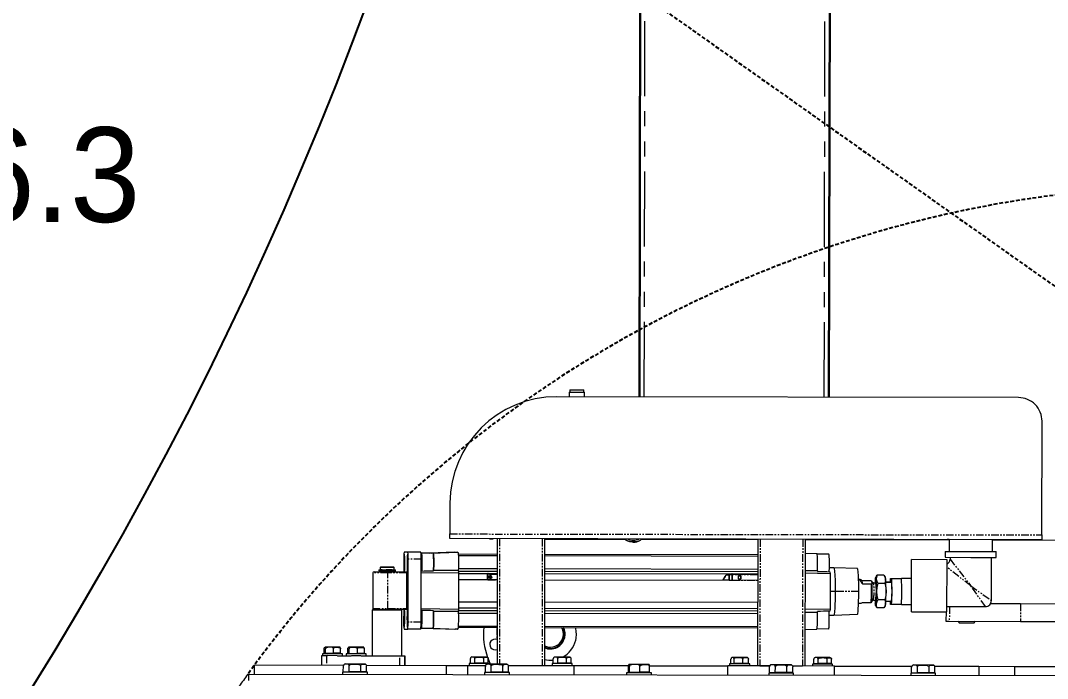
# Model space of a CAD drawing. Header units: millimetres. Extents: x -383313 to -161684, y -117025 to 99224.
# Drawn here: x -326089 to -325222, y 32308 to 32863 of the extents above; entities that cross this region are included whole.
import ezdxf
from ezdxf import colors
from ezdxf.entities.mleader import LeaderData, LeaderLine
from ezdxf.math import Vec2, Vec3

# ---------------------------------------------------------------- set-up
doc = ezdxf.new("R2010")
doc.units = ezdxf.units.MM
doc.header["$MEASUREMENT"] = 0
for name, pattern in [('AM_ISO08W050x2', [9, 6, -0.75, 1.5, -0.75]), ('NASCOSTA2', [4.7625, 3.175, -1.5875]), ('PHANTOM', [12.7, 6.35, -1.27, 1.27, -1.27, 1.27, -1.27])]:
    doc.linetypes.add(name, pattern=pattern)
for name, color, linetype in [('P-0000', 7, 'Continuous'), ('P-4ECA', 7, 'Continuous'), ('Робот', 30, 'Continuous')]:
    doc.layers.add(name, color=color, linetype=linetype)

# ---------------------------------------------------------------- blocks, each defined once
blk = doc.blocks.new('Робот ABB IRB660_3.15 (сверху)')
at = {"layer": 'Робот'}
blk.add_circle((0, 0), 3150, dxfattribs=at)
blk = doc.blocks.new('A$C16512043')
at = {"color": 7, "linetype": 'Continuous', "lineweight": 15}
for p, q in [((-539.5, 824.5), (-539.5, 820.5)), ((-539.5, 824.5), (-529.68, 824.5)), ((-539, 826.5), (-539, 824.5)), ((-539, 826.5), (-529.94, 826.5)), ((-529.94, 826.5), (-527, 826.5)), ((-529.68, 824.5), (-526.5, 824.5)), ((-527, 824.5), (-527, 826.5)), ((-526.5, 820.5), (-526.5, 824.5)), ((-160, 820.5), (-550, 820.5)), ((-140, 704.5), (-140, 800.5)), ((-640, 730.5), (-640, 704.5)), ((-640, 700.5), (-640, 704.5)), ((-140, 704.5), (-140, 700.5)), ((-140, 700.5), (-640, 700.5)), ((-606.5, 700.5), (-606.3, 700.3)), ((-606.3, 700.3), (-603.7, 700.3)), ((-603.7, 700.3), (-603.5, 700.5)), ((-600, 700.5), (-600, 594.5)), ((-560, 700.5), (-560, 593.5)), ((-491.51, 700), (-560, 700)), ((-521.5, 700.5), (-521.3, 700.3)), ((-521.3, 700.3), (-518.7, 700.3)), ((-518.7, 700.3), (-518.5, 700.5)), ((-491.2, 699.6), (-490.93, 699.37)), ((-485.1, 697.96), (-485.1, 699.52)), ((-485.1, 697.8), (-485.1, 697.96)), ((-479.27, 699.37), (-479, 699.6)), ((-380, 700), (-478.73, 700)), ((-380, 700.5), (-380, 593.5)), ((-340, 700.5), (-340, 593.5)), ((-218.25, 700), (-340, 700)), ((-320, 700.5), (-320, 700)), ((-218.25, 700.5), (-220, 700.5)), ((-218.25, 700.5), (-218.25, 690.5)), ((-181.75, 690.5), (-181.75, 700.5)), ((-181.75, 700.5), (-143, 700.5)), ((-103, 700), (-181.75, 700)), ((-140, 700.5), (-143, 700.5)), ((-675.48, 689), (-678.57, 689)), ((-664.5, 689), (-675.48, 689)), ((-664.09, 688.25), (-664.33, 688.25)), ((-664.3, 687.99), (-664.21, 687.99)), ((-664.3, 687.93), (-664.22, 687.93)), ((-654.11, 688.25), (-664.09, 688.25)), ((-656.92, 688.25), (-635.5, 689)), ((-635.96, 689), (-656.82, 688.27)), ((-655.16, 688.25), (-633.7, 689)), ((-633.24, 689), (-654.11, 688.27)), ((-635.5, 689), (-633.7, 689)), ((-633.7, 689), (-633.7, 688.98)), ((-600, 687.3), (-632.93, 687.3)), ((-632.86, 686.3), (-600, 686.3)), ((-380, 687.3), (-560, 687.3)), ((-560, 686.3), (-380, 686.3)), ((-329.86, 688.27), (-340, 688.62)), ((-329.83, 688.25), (-319.88, 688.25)), ((-329.76, 688.25), (-329.83, 688.25)), ((-221.5, 690.5), (-221.5, 685.5)), ((-221.5, 690.5), (-200, 690.5)), ((-221.5, 685.5), (-200, 685.5)), ((-217.5, 685.5), (-217.5, 684)), ((-200, 690.5), (-178.5, 690.5)), ((-200, 685.5), (-178.5, 685.5)), ((-182.5, 649), (-182.5, 685.5)), ((-178.5, 685.5), (-178.5, 690.5)), ((-678.92, 683), (-678.92, 672.5)), ((-675.13, 630), (-675.13, 683)), ((-664.09, 684.37), (-664.15, 683.76)), ((-664.15, 630), (-664.15, 683)), ((-663.86, 682.06), (-664.15, 682.06)), ((-663.86, 677.44), (-664.15, 677.44)), ((-663.86, 682.06), (-664.09, 684.37)), ((-664.09, 675.13), (-663.86, 677.44)), ((-663.86, 677.44), (-663.86, 682.06)), ((-220, 683.5), (-250, 683.5)), ((-250, 639.5), (-250, 683.5)), ((-220, 639.5), (-220, 683.5)), ((-705, 671.5), (-705, 641.5)), ((-704, 672.5), (-692.36, 672.5)), ((-700.1, 674.1), (-700.1, 673.1)), ((-700.1, 674.1), (-698.09, 674.1)), ((-700.1, 673.1), (-698.09, 673.1)), ((-698.4, 676.5), (-698.9, 676)), ((-698.9, 676), (-698.9, 674.1)), ((-687.1, 676), (-698.9, 676)), ((-698.9, 673), (-698.9, 672.5)), ((-687.1, 673), (-698.9, 673)), ((-698.75, 673.1), (-698.75, 673)), ((-698.4, 676.5), (-687.6, 676.5)), ((-697.46, 674.1), (-698.09, 674.1)), ((-697.46, 673.1), (-698.09, 673.1)), ((-697.21, 674.1), (-697.46, 674.1)), ((-697.21, 673.1), (-697.46, 673.1)), ((-697.21, 674.1), (-696.77, 674.1)), ((-697.21, 673.1), (-696.77, 673.1)), ((-696.77, 674.1), (-693.85, 674.1)), ((-696.77, 673.1), (-693.85, 673.1)), ((-692.15, 674.1), (-693.85, 674.1)), ((-693.85, 674.1), (-693.85, 673.1)), ((-693.85, 674.1), (-693.85, 673.1)), ((-692.36, 672.5), (-676.39, 672.5)), ((-692.15, 674.1), (-692.15, 673.1)), ((-689.23, 674.1), (-692.15, 674.1)), ((-689.23, 673.1), (-692.15, 673.1)), ((-688.79, 674.1), (-689.23, 674.1)), ((-688.79, 673.1), (-689.23, 673.1)), ((-688.79, 674.1), (-688.54, 674.1)), ((-688.79, 673.1), (-688.54, 673.1)), ((-688.54, 674.1), (-687.91, 674.1)), ((-688.54, 673.1), (-687.91, 673.1)), ((-687.91, 674.1), (-685.9, 674.1)), ((-687.91, 673.1), (-685.9, 673.1)), ((-687.1, 676), (-687.6, 676.5)), ((-687.25, 673), (-687.25, 673.1)), ((-687.1, 674.1), (-687.1, 676)), ((-687.1, 672.5), (-687.1, 673)), ((-685.9, 673.1), (-685.9, 674.1)), ((-676.33, 641.5), (-676.33, 671.5)), ((-664.15, 675.72), (-664.09, 675.13)), ((-664.15, 671.46), (-632.7, 671.91)), ((-653.74, 673.92), (-653.71, 673.4)), ((-632.82, 673.95), (-632.7, 671.91)), ((-632.77, 675.31), (-600, 675.31)), ((-632.77, 673.1), (-600, 673.1)), ((-632.7, 671.91), (-632.7, 641.09)), ((-632.7, 671.22), (-600, 671.22)), ((-608.11, 665.72), (-608.11, 670.84)), ((-607.93, 670.84), (-607.93, 670.82)), ((-607.92, 670.62), (-607.87, 670.62)), ((-600, 670.62), (-607.87, 670.62)), ((-607.86, 665.82), (-607.86, 670.43)), ((-606.52, 668.5), (-605.87, 668.88)), ((-606.52, 667.75), (-606.52, 668.5)), ((-605.25, 668.5), (-605.89, 668.87)), ((-605.87, 668.88), (-605.23, 668.5)), ((-605.25, 668.5), (-605.23, 668.5)), ((-605.25, 667.75), (-605.25, 668.5)), ((-605.23, 668.5), (-605.23, 667.75)), ((-560, 675.31), (-380, 675.31)), ((-560, 673.1), (-380, 673.1)), ((-560, 671.22), (-380, 671.22)), ((-404.13, 670.07), (-406.85, 670.07)), ((-401.64, 670.28), (-404.13, 670.28)), ((-401.76, 670.28), (-401.76, 670.84)), ((-401.58, 670.84), (-401.58, 670.82)), ((-401.57, 670.62), (-401.52, 670.62)), ((-380, 670.62), (-401.52, 670.62)), ((-401.51, 670.43), (-401.51, 668.12)), ((-401.51, 668.12), (-401.51, 665.82)), ((-396.12, 667.03), (-396.12, 669.22)), ((-395.72, 669.62), (-394.52, 669.62)), ((-394.14, 667.03), (-394.14, 669.22)), ((-394.12, 669.22), (-394.12, 667.03)), ((-318.8, 671.46), (-340, 671.77)), ((-329.5, 673.92), (-329.47, 673.4)), ((-315.64, 676.5), (-319.42, 676.5)), ((-318.9, 673.14), (-318.8, 671.46)), ((-318.8, 671.46), (-318.8, 641.54)), ((-295.68, 675.8), (-315.64, 676.5)), ((-279.6, 669.61), (-280.28, 668.44)), ((-279.56, 669.59), (-279.13, 670.36)), ((-273.29, 670.36), (-279.13, 670.36)), ((-272.15, 668.44), (-272.82, 669.61)), ((-600, 665.72), (-632.7, 665.72)), ((-605.87, 667.37), (-606.52, 667.75)), ((-605.89, 667.38), (-605.25, 667.75)), ((-605.23, 667.75), (-605.87, 667.37)), ((-605.25, 667.75), (-605.23, 667.75)), ((-380, 665.72), (-560, 665.72)), ((-409.1, 666.17), (-404.13, 666.17)), ((-404.13, 665.97), (-401.64, 665.97)), ((-401.76, 665.72), (-401.76, 665.97)), ((-394.52, 666.62), (-395.72, 666.62)), ((-293.37, 666.5), (-294.71, 666.5)), ((-291.91, 665.74), (-284.62, 665.74)), ((-291.23, 662.76), (-291.91, 665.74)), ((-283.94, 662.76), (-291.23, 662.76)), ((-284.62, 665.74), (-283.88, 665.56)), ((-283.28, 662.94), (-283.94, 662.76)), ((-283.88, 665.56), (-283.79, 665.15)), ((-283.79, 665.15), (-283.38, 663.35)), ((-283.38, 663.35), (-283.28, 662.94)), ((-280.2, 663.69), (-282.1, 663.69)), ((-280.02, 663.88), (-280.22, 663.69)), ((-278.43, 663.43), (-272.59, 663.43)), ((-267.23, 664.5), (-271.7, 664.5)), ((-267.68, 667.5), (-266.77, 667.5)), ((-266.77, 667.5), (-258.53, 667.5)), ((-250, 667.41), (-258.52, 667.41)), ((-632.7, 647.28), (-600, 647.28)), ((-560, 647.28), (-380, 647.28)), ((-294.71, 646.5), (-293.37, 646.5)), ((-291.46, 647.26), (-284.17, 647.26)), ((-284.17, 647.26), (-283.52, 647.44)), ((-282.1, 649.31), (-280.2, 649.31)), ((-280.28, 644.56), (-279.6, 643.39)), ((-280.22, 649.31), (-280.02, 649.12)), ((-279.13, 642.64), (-279.56, 643.41)), ((-273.29, 642.64), (-279.13, 642.64)), ((-272.59, 649.57), (-278.43, 649.57)), ((-272.82, 643.39), (-272.15, 644.56)), ((-271.7, 648.5), (-267.23, 648.5)), ((-266.77, 645.5), (-267.68, 645.5)), ((-258.53, 645.5), (-266.77, 645.5)), ((-258.52, 645.59), (-250, 645.59)), ((-220, 644), (-187.5, 644)), ((-183.17, 646.5), (-157.96, 646.5)), ((-157.96, 646.5), (-104.53, 646.5)), ((-705, 640.5), (-705.5, 640)), ((-705.5, 640), (-705.5, 601.5)), ((-680.5, 640), (-705.5, 640)), ((-705, 640.5), (-687.57, 640.5)), ((-676.39, 640.5), (-687.57, 640.5)), ((-680.5, 640), (-681, 640.5)), ((-680.5, 601.5), (-680.5, 640)), ((-678.92, 640.5), (-678.92, 630)), ((-664.15, 641.54), (-632.7, 641.09)), ((-664.09, 637.87), (-664.15, 637.28)), ((-663.86, 635.56), (-664.15, 635.56)), ((-663.86, 635.56), (-664.09, 637.87)), ((-663.86, 630.94), (-663.86, 635.56)), ((-653.74, 639.08), (-653.71, 639.6)), ((-632.7, 641.09), (-632.82, 639.05)), ((-632.77, 639.9), (-600, 639.9)), ((-632.77, 637.69), (-600, 637.69)), ((-600, 641.78), (-632.7, 641.78)), ((-380, 641.78), (-560, 641.78)), ((-560, 639.9), (-380, 639.9)), ((-560, 637.69), (-380, 637.69)), ((-318.8, 641.54), (-340, 641.23)), ((-329.5, 639.08), (-329.47, 639.6)), ((-319.42, 636.5), (-315.64, 636.5)), ((-318.8, 641.54), (-318.9, 639.86)), ((-315.64, 636.5), (-295.68, 637.2)), ((-250, 639.5), (-220, 639.5)), ((-220.84, 639.5), (-220.84, 631.5)), ((-664.33, 624.75), (-664.09, 624.75)), ((-664.3, 625.07), (-664.22, 625.07)), ((-664.3, 625.01), (-664.21, 625.01)), ((-663.86, 630.94), (-664.15, 630.94)), ((-664.15, 629.24), (-664.09, 628.63)), ((-664.09, 628.63), (-663.86, 630.94)), ((-664.09, 624.75), (-654.11, 624.75)), ((-656.92, 624.75), (-635.5, 624)), ((-656.82, 624.73), (-635.96, 624)), ((-655.16, 624.75), (-633.7, 624)), ((-654.11, 624.73), (-633.24, 624)), ((-632.93, 625.7), (-600, 625.7)), ((-632.86, 626.7), (-600, 626.7)), ((-560, 626.7), (-380, 626.7)), ((-560, 625.7), (-380, 625.7)), ((-340, 624.38), (-329.86, 624.73)), ((-319.88, 624.75), (-329.83, 624.75)), ((-329.76, 624.75), (-329.83, 624.75)), ((-220.84, 631.5), (-218.02, 631.5)), ((-218.02, 631.5), (-157.96, 631.5)), ((-210.84, 631.5), (-209.34, 630)), ((-198.49, 630), (-209.34, 630)), ((-197.34, 630), (-198.49, 630)), ((-197.34, 630), (-195.84, 631.5)), ((-157.96, 631.5), (-104.53, 631.5)), ((-678.57, 624), (-675.48, 624)), ((-664.5, 624), (-675.48, 624)), ((-633.7, 624), (-635.5, 624)), ((-633.7, 624.02), (-633.7, 624)), ((-745.91, 603.5), (-745.91, 607.27)), ((-743.93, 608.6), (-745.17, 608.6)), ((-744.99, 603.5), (-744.99, 607.27)), ((-732.83, 608.6), (-743.93, 608.6)), ((-738.08, 603.5), (-738.08, 607.27)), ((-732.09, 603.5), (-732.09, 607.27)), ((-725.96, 603.5), (-725.96, 607.27)), ((-723.87, 608.6), (-725.17, 608.6)), ((-724.92, 603.5), (-724.92, 607.27)), ((-712.83, 608.6), (-723.87, 608.6)), ((-717.96, 603.5), (-717.96, 607.27)), ((-712.04, 603.5), (-712.04, 607.27)), ((-748, 593.5), (-748, 601.5)), ((-748, 601.5), (-744, 601.5)), ((-747.5, 603.1), (-747.5, 601.5)), ((-746.85, 603.1), (-747.5, 603.1)), ((-730.5, 603.1), (-746.85, 603.1)), ((-744.99, 603.5), (-745.91, 603.5)), ((-745.1, 603.5), (-745.1, 603.1)), ((-744.99, 603.5), (-738.08, 603.5)), ((-744, 601.5), (-743.13, 601.5)), ((-735, 601.5), (-743, 601.5)), ((-732.09, 603.5), (-738.08, 603.5)), ((-734.87, 601.5), (-723.13, 601.5)), ((-732.9, 603.1), (-732.9, 603.5)), ((-730.5, 601.5), (-730.5, 603.1)), ((-727.5, 603.1), (-727.5, 601.5)), ((-726.85, 603.1), (-727.5, 603.1)), ((-710.5, 603.1), (-726.85, 603.1)), ((-724.92, 603.5), (-725.96, 603.5)), ((-725.1, 603.5), (-725.1, 603.1)), ((-724.92, 603.5), (-717.96, 603.5)), ((-715, 601.5), (-723, 601.5)), ((-712.04, 603.5), (-717.96, 603.5)), ((-714.87, 601.5), (-682, 601.5)), ((-712.9, 603.1), (-712.9, 603.5)), ((-710.5, 601.5), (-710.5, 603.1)), ((-682, 601.5), (-678, 601.5)), ((-678, 601.5), (-678, 593.5)), ((-678, 593.5), (-678, 601.5)), ((-622.51, 595.5), (-622.51, 599.27)), ((-608.83, 600.6), (-621.17, 600.6)), ((-618.75, 595.5), (-618.75, 599.27)), ((-611.25, 595.5), (-611.25, 599.27)), ((-607.49, 595.5), (-607.49, 599.27)), ((-552.51, 595.5), (-552.51, 599.27)), ((-538.83, 600.6), (-551.17, 600.6)), ((-548.75, 595.5), (-548.75, 599.27)), ((-541.25, 595.5), (-541.25, 599.27)), ((-537.49, 595.5), (-537.49, 599.27)), ((-402.39, 595.5), (-402.39, 599.27)), ((-388.83, 600.6), (-401.17, 600.6)), ((-399.82, 595.5), (-399.82, 599.27)), ((-392.43, 595.5), (-392.43, 599.27)), ((-387.61, 595.5), (-387.61, 599.27)), ((-332.51, 595.5), (-332.51, 599.27)), ((-318.83, 600.6), (-331.17, 600.6)), ((-328.75, 595.5), (-328.75, 599.27)), ((-321.25, 595.5), (-321.25, 599.27)), ((-317.49, 595.5), (-317.49, 599.27)), ((-805, 593.5), (-805, 585.5)), ((-805, 593.5), (-729.68, 593.5)), ((-729.81, 587.9), (-729.81, 592.83)), ((-711.85, 594.5), (-728.15, 594.5)), ((-724.91, 587.9), (-724.91, 592.83)), ((-715.09, 587.9), (-715.09, 592.83)), ((-710.32, 593.5), (-643, 593.5)), ((-710.19, 587.9), (-710.19, 592.83)), ((-643, 593.5), (-643, 585.5)), ((-643, 593.5), (-643, 585.5)), ((-643, 593.5), (-625, 593.5)), ((-625, 593.5), (-625, 585.5)), ((-625, 593.5), (-609.68, 593.5)), ((-623.5, 595.1), (-623.5, 593.5)), ((-606.5, 595.1), (-623.5, 595.1)), ((-622.51, 595.5), (-618.75, 595.5)), ((-621.1, 595.5), (-621.1, 595.1)), ((-611.25, 595.5), (-618.75, 595.5)), ((-607.49, 595.5), (-611.25, 595.5)), ((-609.81, 587.9), (-609.81, 592.83)), ((-608.9, 595.1), (-608.9, 595.5)), ((-591.85, 594.5), (-608.15, 594.5)), ((-606.5, 594.5), (-606.5, 595.1)), ((-604.91, 587.9), (-604.91, 592.83)), ((-595.09, 587.9), (-595.09, 592.83)), ((-590.32, 593.5), (-535, 593.5)), ((-590.32, 593.5), (-562, 593.5)), ((-590.19, 587.9), (-590.19, 592.83)), ((-553.5, 595.1), (-553.5, 593.5)), ((-536.5, 595.1), (-553.5, 595.1)), ((-552.51, 595.5), (-548.75, 595.5)), ((-551.1, 595.5), (-551.1, 595.1)), ((-541.25, 595.5), (-548.75, 595.5)), ((-537.49, 595.5), (-541.25, 595.5)), ((-538.9, 595.1), (-538.9, 595.5)), ((-536.5, 593.5), (-536.5, 595.1)), ((-535, 593.5), (-535, 585.5)), ((-535, 593.5), (-488.83, 593.5)), ((-488.85, 587.9), (-488.85, 592.83)), ((-486.72, 594.5), (-488.15, 594.5)), ((-488.1, 587.9), (-488.1, 592.83)), ((-471.85, 594.5), (-486.72, 594.5)), ((-479.24, 587.9), (-479.24, 592.83)), ((-471.17, 593.5), (-405, 593.5)), ((-471.15, 587.9), (-471.15, 592.83)), ((-369.68, 593.5), (-405, 593.5)), ((-405, 585.5), (-405, 593.5)), ((-403.5, 595.1), (-403.5, 593.5)), ((-386.5, 595.1), (-403.5, 595.1)), ((-402.39, 595.5), (-399.82, 595.5)), ((-401.1, 595.5), (-401.1, 595.1)), ((-392.43, 595.5), (-399.82, 595.5)), ((-387.61, 595.5), (-392.43, 595.5)), ((-388.9, 595.1), (-388.9, 595.5)), ((-386.5, 593.5), (-386.5, 595.1)), ((-378, 593.5), (-369.68, 593.5)), ((-369.81, 587.9), (-369.81, 592.83)), ((-351.85, 594.5), (-368.15, 594.5)), ((-364.91, 587.9), (-364.91, 592.83)), ((-355.09, 587.9), (-355.09, 592.83)), ((-315, 593.5), (-350.32, 593.5)), ((-350.32, 593.5), (-342, 593.5)), ((-350.19, 587.9), (-350.19, 592.83)), ((-333.5, 595.1), (-333.5, 593.5)), ((-316.5, 595.1), (-333.5, 595.1)), ((-332.51, 595.5), (-328.75, 595.5)), ((-331.1, 595.5), (-331.1, 595.1)), ((-321.25, 595.5), (-328.75, 595.5)), ((-317.49, 595.5), (-321.25, 595.5)), ((-318.9, 595.1), (-318.9, 595.5)), ((-316.5, 593.5), (-316.5, 595.1)), ((-315, 585.5), (-315, 593.5)), ((-315, 593.5), (-249.68, 593.5)), ((-249.81, 587.9), (-249.81, 592.83)), ((-231.85, 594.5), (-248.15, 594.5)), ((-244.91, 587.9), (-244.91, 592.83)), ((-235.09, 587.9), (-235.09, 592.83)), ((-230.32, 593.5), (-193, 593.5)), ((-230.19, 587.9), (-230.19, 592.83)), ((-193, 593.5), (-193, 585.5)), ((-193, 593.5), (-163, 593.5)), ((-163, 593.5), (-163, 585.5)), ((-163, 593.5), (-18, 593.5)), ((-810, 585.5), (-810.67, 585.5)), ((-810, 585.5), (-810, 580.5)), ((-119.75, 585.5), (-810, 585.5)), ((-730.5, 587.5), (-730.5, 585.5)), ((-709.5, 587.5), (-730.5, 587.5)), ((-729.81, 587.9), (-724.91, 587.9)), ((-728.1, 587.9), (-728.1, 587.5)), ((-715.09, 587.9), (-724.91, 587.9)), ((-710.19, 587.9), (-715.09, 587.9)), ((-711.9, 587.5), (-711.9, 587.9)), ((-709.5, 585.5), (-709.5, 587.5)), ((-610.5, 587.5), (-610.5, 585.5)), ((-589.5, 587.5), (-610.5, 587.5)), ((-609.81, 587.9), (-604.91, 587.9)), ((-608.1, 587.9), (-608.1, 587.5)), ((-595.09, 587.9), (-604.91, 587.9)), ((-590.19, 587.9), (-595.09, 587.9)), ((-591.9, 587.5), (-591.9, 587.9)), ((-589.5, 585.5), (-589.5, 587.5)), ((-490.5, 587.5), (-490.5, 585.5)), ((-469.5, 587.5), (-490.5, 587.5)), ((-488.1, 587.9), (-488.85, 587.9)), ((-488.1, 587.9), (-488.1, 587.5)), ((-488.1, 587.9), (-479.24, 587.9)), ((-471.15, 587.9), (-479.24, 587.9)), ((-471.9, 587.5), (-471.9, 587.9)), ((-469.5, 585.5), (-469.5, 587.5)), ((-370.5, 587.5), (-370.5, 585.5)), ((-349.5, 587.5), (-370.5, 587.5)), ((-369.81, 587.9), (-364.91, 587.9)), ((-368.1, 587.9), (-368.1, 587.5)), ((-355.09, 587.9), (-364.91, 587.9)), ((-350.19, 587.9), (-355.09, 587.9)), ((-351.9, 587.5), (-351.9, 587.9)), ((-349.5, 585.5), (-349.5, 587.5)), ((-250.5, 587.5), (-250.5, 585.5)), ((-229.5, 587.5), (-250.5, 587.5)), ((-249.81, 587.9), (-244.91, 587.9)), ((-248.1, 587.9), (-248.1, 587.5)), ((-235.09, 587.9), (-244.91, 587.9)), ((-230.19, 587.9), (-235.09, 587.9)), ((-231.9, 587.5), (-231.9, 587.9)), ((-229.5, 585.5), (-229.5, 587.5))]:
    blk.add_line(p, q, dxfattribs=at)
at = {"color": 7, "linetype": 'PHANTOM', "lineweight": 0}
for p, q in [((-640, 704.5), (-140, 704.5)), ((-598, 700.5), (-598, 594.5)), ((-562, 700.5), (-562, 593.5)), ((-476, 700), (-476, 700.5)), ((-378, 700.5), (-378, 593.5)), ((-342, 700.5), (-342, 593.5)), ((-324, 700), (-324, 700.5)), ((-664.15, 683), (-675.13, 683)), ((-200, 661.5), (-220, 677.06)), ((-217.5, 684), (-200, 661.5)), ((-692.3, 671.5), (-705, 671.5)), ((-698.09, 674.1), (-698.09, 673.1)), ((-697.46, 674.1), (-697.46, 673.1)), ((-697.21, 674.1), (-697.21, 673.1)), ((-696.77, 674.1), (-696.77, 673.1)), ((-692.3, 641.5), (-692.3, 671.5)), ((-676.33, 671.5), (-692.3, 671.5)), ((-689.23, 674.1), (-689.23, 673.1)), ((-688.79, 674.1), (-688.79, 673.1)), ((-688.54, 674.1), (-688.54, 673.1)), ((-687.91, 674.1), (-687.91, 673.1)), ((-607.93, 670.84), (-608.11, 670.84)), ((-607.93, 670.82), (-600, 670.82)), ((-607.91, 670.97), (-600, 670.97)), ((-600, 670.43), (-607.86, 670.43)), ((-401.76, 670.84), (-401.58, 670.84)), ((-401.58, 670.82), (-380, 670.82)), ((-401.56, 670.97), (-380, 670.97)), ((-380, 670.43), (-401.51, 670.43)), ((-394.14, 669.22), (-394.12, 669.22)), ((-607.86, 665.82), (-600, 665.82)), ((-401.51, 665.82), (-380, 665.82)), ((-394.14, 667.03), (-394.12, 667.03)), ((-293.54, 666.19), (-294.7, 666.19)), ((-280.1, 663.46), (-282, 663.46)), ((-280.15, 664.45), (-280.2, 664.5)), ((-279.99, 663.57), (-280.1, 663.46)), ((-267.11, 664.25), (-271.68, 664.25)), ((-187.5, 644), (-200, 661.5)), ((-200, 661.5), (-182.5, 649)), ((-314.48, 656.5), (-318.8, 656.5)), ((-294.55, 656.5), (-314.48, 656.5)), ((-280.2, 648.5), (-280.15, 648.55)), ((-218.02, 644), (-218.02, 631.5)), ((-157.96, 646.5), (-157.96, 631.5)), ((-705, 641.5), (-692.3, 641.5)), ((-692.3, 641.5), (-676.33, 641.5)), ((-664.15, 630), (-675.13, 630)), ((-744, 601.5), (-744, 593.5)), ((-682, 593.5), (-682, 601.5))]:
    blk.add_line(p, q, dxfattribs=at)
at = {"color": 7, "linetype": 'Continuous', "lineweight": 15, "flags": 128}
for points in [[(-485.1, 697.96), (-486.17, 697.99), (-488.14, 698.27), (-489.8, 698.79), (-491.14, 699.54), (-491.91, 700.5)], [(-485.1, 697.8), (-486.17, 697.84), (-488.03, 698.11), (-489.61, 698.6), (-490.88, 699.33), (-490.91, 699.37)], [(-478.28, 700.5), (-479.3, 699.37), (-481.22, 698.49), (-483.5, 698.04), (-485.1, 697.96)], [(-677.95, 679.75), (-677.96, 681.36), (-677.99, 682.9), (-678.04, 684.29), (-678.1, 685.47), (-678.18, 686.38), (-678.27, 686.98), (-678.36, 687.24), (-678.46, 687.15), (-678.55, 686.72), (-678.63, 685.96), (-678.7, 684.91), (-678.76, 683.62), (-678.8, 682.14), (-678.82, 680.56), (-678.82, 678.94), (-678.8, 677.36), (-678.76, 675.88), (-678.7, 674.59), (-678.63, 673.54), (-678.55, 672.78), (-678.5, 672.5)], [(-675.23, 679.75), (-675.24, 681.36), (-675.27, 682.9), (-675.32, 684.29), (-675.39, 685.47), (-675.47, 686.38), (-675.55, 686.98), (-675.65, 687.24), (-675.74, 687.15), (-675.83, 686.72), (-675.92, 685.96), (-675.99, 684.91), (-676.05, 683.62), (-676.09, 682.14), (-676.11, 680.56), (-676.11, 678.94), (-676.09, 677.36), (-676.05, 675.88), (-675.99, 674.59), (-675.92, 673.54), (-675.83, 672.78), (-675.74, 672.35), (-675.65, 672.26), (-675.55, 672.52), (-675.47, 673.12), (-675.39, 674.03), (-675.32, 675.21), (-675.27, 676.6), (-675.24, 678.14), (-675.23, 679.75)], [(-664.28, 687.63), (-664.19, 688.06), (-664.09, 688.25)], [(-664.09, 688.25), (-663.99, 688.06), (-663.89, 687.52), (-663.8, 686.63), (-663.72, 685.44), (-663.66, 684), (-663.62, 682.38), (-663.6, 680.64), (-663.6, 678.86), (-663.62, 677.12), (-663.66, 675.5), (-663.72, 674.06), (-663.78, 673.15)], [(-656.86, 688.25), (-656.85, 688.25), (-656.79, 688.25)], [(-654.14, 688.25), (-654.07, 688.25), (-653.97, 687.96), (-653.88, 687.32), (-653.79, 686.36), (-653.72, 685.13), (-653.67, 683.67), (-653.63, 682.04), (-653.61, 680.32), (-653.61, 678.58), (-653.64, 676.88), (-653.68, 675.31), (-653.74, 673.92)], [(-653.78, 673.4), (-653.74, 674.06), (-653.68, 675.5), (-653.64, 677.12), (-653.61, 678.86), (-653.61, 680.64), (-653.64, 682.38), (-653.68, 684), (-653.74, 685.44), (-653.82, 686.63), (-653.91, 687.52), (-654, 688.06), (-654.11, 688.25)], [(-633.24, 689), (-633.19, 688.95), (-633.08, 688.59), (-632.99, 687.9), (-632.9, 686.9), (-632.83, 685.62), (-632.77, 684.13), (-632.73, 682.47), (-632.71, 680.7), (-632.71, 678.9), (-632.72, 677.13), (-632.76, 675.46), (-632.82, 673.95)], [(-329.5, 673.92), (-329.44, 675.31), (-329.39, 676.88), (-329.37, 678.58), (-329.36, 680.32), (-329.38, 682.04), (-329.42, 683.67), (-329.47, 685.13), (-329.55, 686.36), (-329.63, 687.32), (-329.73, 687.96), (-329.83, 688.25), (-329.86, 688.27)], [(-319.56, 673.16), (-319.51, 674.06), (-319.45, 675.5), (-319.41, 677.12), (-319.38, 678.86), (-319.38, 680.64), (-319.41, 682.38), (-319.45, 684), (-319.51, 685.44), (-319.59, 686.63), (-319.68, 687.52), (-319.77, 688.06), (-319.88, 688.25)], [(-653.74, 673.92), (-637.28, 673.94), (-632.82, 673.95)], [(-404.19, 670.07), (-404.18, 670.11), (-404.13, 670.28), (-404.08, 670.11), (-404.04, 669.65), (-404.02, 668.95), (-404.01, 668.12), (-404.02, 667.3), (-404.04, 666.6), (-404.08, 666.14), (-404.13, 665.97), (-404.13, 665.97)], [(-315.64, 676.5), (-315.56, 676.45), (-315.41, 676.08), (-315.25, 675.35), (-315.11, 674.26), (-314.97, 672.84), (-314.85, 671.12), (-314.74, 669.12), (-314.65, 666.89), (-314.57, 664.47), (-314.52, 661.9), (-314.49, 659.22), (-314.48, 656.5)], [(-294.55, 656.5), (-294.56, 659.13), (-294.59, 661.71), (-294.65, 664.19), (-294.72, 666.53), (-294.8, 668.68), (-294.91, 670.61), (-295.03, 672.27), (-295.16, 673.64), (-295.3, 674.69), (-295.45, 675.4), (-295.6, 675.76), (-295.68, 675.8)], [(-280.56, 666.89), (-280.47, 667.59), (-280.39, 668.09), (-280.3, 668.4), (-280.2, 668.5), (-280.11, 668.4), (-280.02, 668.09), (-279.94, 667.59), (-279.85, 666.89)], [(-279.13, 670.36), (-279.74, 668.66), (-279.85, 666.89)], [(-273.29, 670.36), (-272.34, 668.66), (-271.87, 666.89)], [(-404.13, 665.97), (-404.18, 666.14), (-404.19, 666.19)], [(-282.09, 663.71), (-282.52, 663.74), (-283.07, 664.02), (-283.33, 664.29), (-283.47, 664.5), (-283.53, 664.65), (-283.53, 664.65)], [(-280.2, 664.5), (-280.1, 664.3), (-280, 663.71), (-279.91, 662.75), (-279.84, 661.49), (-279.78, 659.97), (-279.75, 658.28), (-279.74, 656.5), (-279.75, 654.72), (-279.78, 653.03), (-279.84, 651.51), (-279.91, 650.25), (-280, 649.29), (-280.1, 648.7), (-280.2, 648.5)], [(-280.1, 663.46), (-280.19, 663.69), (-280.2, 663.69)], [(-279.85, 666.89), (-279.4, 665.16), (-278.43, 663.43)], [(-278.43, 663.43), (-279.21, 660.03), (-279.5, 656.5)], [(-271.87, 666.89), (-271.98, 665.16), (-272.59, 663.43)], [(-272.59, 663.43), (-271.81, 660.03), (-271.52, 656.5)], [(-267.86, 664.5), (-267.79, 665.99), (-267.68, 667.5)], [(-267.23, 664.5), (-267.15, 664.39), (-267.05, 663.93), (-266.97, 663.12), (-266.89, 662), (-266.83, 660.62), (-266.78, 659.05), (-266.76, 657.36), (-266.76, 655.64), (-266.78, 653.95), (-266.83, 652.38), (-266.89, 651), (-266.97, 649.88), (-267.05, 649.07), (-267.15, 648.61), (-267.23, 648.5)], [(-314.48, 656.5), (-314.49, 653.78), (-314.52, 651.1), (-314.57, 648.53), (-314.65, 646.11), (-314.74, 643.88), (-314.85, 641.88), (-314.97, 640.16), (-315.11, 638.74), (-315.25, 637.65), (-315.41, 636.92), (-315.56, 636.55), (-315.64, 636.5)], [(-295.68, 637.2), (-295.6, 637.24), (-295.45, 637.6), (-295.3, 638.31), (-295.16, 639.36), (-295.03, 640.73), (-294.91, 642.39), (-294.8, 644.32), (-294.72, 646.47), (-294.65, 648.81), (-294.59, 651.29), (-294.56, 653.87), (-294.55, 656.5)], [(-279.5, 656.5), (-279.22, 653.04), (-278.43, 649.57)], [(-271.52, 656.5), (-271.8, 653.04), (-272.59, 649.57)], [(-279.85, 646.11), (-279.94, 645.41), (-280.02, 644.91), (-280.11, 644.6), (-280.2, 644.5), (-280.3, 644.6), (-280.39, 644.91), (-280.47, 645.41), (-280.56, 646.11)], [(-278.43, 649.57), (-279.38, 647.87), (-279.85, 646.11)], [(-279.85, 646.11), (-279.75, 644.38), (-279.13, 642.64)], [(-271.87, 646.11), (-272.33, 644.38), (-273.29, 642.64)], [(-272.59, 649.57), (-271.98, 647.87), (-271.87, 646.11)], [(-267.68, 645.5), (-267.79, 647.01), (-267.86, 648.5)], [(-678.5, 640.5), (-678.55, 640.22), (-678.63, 639.46), (-678.7, 638.41), (-678.76, 637.12), (-678.8, 635.64), (-678.82, 634.06), (-678.82, 632.44), (-678.8, 630.86), (-678.76, 629.38), (-678.7, 628.09), (-678.63, 627.04), (-678.55, 626.28), (-678.46, 625.85), (-678.36, 625.76), (-678.27, 626.02), (-678.18, 626.62), (-678.1, 627.53), (-678.04, 628.71), (-677.99, 630.1), (-677.96, 631.64), (-677.95, 633.25), (-677.95, 633.25)], [(-675.23, 633.25), (-675.24, 634.86), (-675.27, 636.4), (-675.32, 637.79), (-675.39, 638.97), (-675.47, 639.88), (-675.55, 640.48), (-675.65, 640.74), (-675.74, 640.65), (-675.83, 640.22), (-675.92, 639.46), (-675.99, 638.41), (-676.05, 637.12), (-676.09, 635.64), (-676.11, 634.06), (-676.11, 632.44), (-676.09, 630.86), (-676.05, 629.38), (-675.99, 628.09), (-675.92, 627.04), (-675.83, 626.28), (-675.74, 625.85), (-675.65, 625.76), (-675.55, 626.02), (-675.47, 626.62), (-675.39, 627.53), (-675.32, 628.71), (-675.27, 630.1), (-675.24, 631.64), (-675.23, 633.25)], [(-663.78, 639.85), (-663.72, 638.94), (-663.66, 637.5), (-663.62, 635.88), (-663.6, 634.14), (-663.6, 632.36), (-663.62, 630.62), (-663.66, 629), (-663.72, 627.56), (-663.8, 626.37), (-663.89, 625.48), (-663.99, 624.94), (-664.09, 624.75)], [(-653.74, 639.08), (-653.68, 637.69), (-653.64, 636.12), (-653.61, 634.42), (-653.61, 632.68), (-653.63, 630.96), (-653.67, 629.33), (-653.72, 627.87), (-653.79, 626.64), (-653.88, 625.68), (-653.97, 625.04), (-654.07, 624.75), (-654.14, 624.75)], [(-654.11, 624.75), (-654, 624.94), (-653.91, 625.48), (-653.82, 626.37), (-653.74, 627.56), (-653.68, 629), (-653.64, 630.62), (-653.61, 632.36), (-653.61, 634.14), (-653.64, 635.88), (-653.68, 637.5), (-653.74, 638.94), (-653.78, 639.6)], [(-632.82, 639.05), (-650.7, 639.08), (-653.74, 639.08)], [(-632.82, 639.05), (-632.76, 637.54), (-632.72, 635.87), (-632.71, 634.1), (-632.71, 632.3), (-632.73, 630.53), (-632.77, 628.87), (-632.83, 627.38), (-632.9, 626.1), (-632.99, 625.1), (-633.08, 624.41), (-633.19, 624.05), (-633.24, 624)], [(-329.86, 624.73), (-329.83, 624.75), (-329.73, 625.04), (-329.63, 625.68), (-329.55, 626.64), (-329.47, 627.87), (-329.42, 629.33), (-329.38, 630.96), (-329.36, 632.68), (-329.37, 634.42), (-329.39, 636.12), (-329.44, 637.69), (-329.5, 639.08)], [(-319.88, 624.75), (-319.77, 624.94), (-319.68, 625.48), (-319.59, 626.37), (-319.51, 627.56), (-319.45, 629), (-319.41, 630.62), (-319.38, 632.36), (-319.38, 634.14), (-319.41, 635.88), (-319.45, 637.5), (-319.51, 638.94), (-319.56, 639.84)], [(-664.09, 624.75), (-664.19, 624.94), (-664.28, 625.37)], [(-656.79, 624.75), (-656.85, 624.75), (-656.86, 624.75)], [(-745.91, 607.27), (-745.91, 607.5), (-745.89, 607.71), (-745.86, 607.97), (-745.79, 608.27), (-745.56, 608.54), (-745.37, 608.55), (-745.25, 608.49), (-745.11, 608.24), (-745.06, 608.06), (-745.02, 607.78), (-745, 607.55), (-744.99, 607.32), (-744.99, 607.27)], [(-738.08, 607.27), (-738.12, 607.5), (-738.22, 607.71), (-738.47, 607.97), (-739.01, 608.27), (-740.73, 608.54), (-742.12, 608.55), (-743.08, 608.49), (-744.12, 608.24), (-744.48, 608.06), (-744.8, 607.78), (-744.93, 607.55), (-744.99, 607.32), (-744.99, 607.27)], [(-738.08, 607.27), (-738.05, 607.5), (-737.96, 607.7), (-737.75, 607.97), (-737.29, 608.26), (-735.84, 608.54), (-735.09, 608.56), (-734.02, 608.52), (-732.96, 608.29), (-732.61, 608.11), (-732.3, 607.84), (-732.16, 607.61), (-732.09, 607.33), (-732.09, 607.27)], [(-725.96, 607.27), (-725.95, 607.5), (-725.94, 607.71), (-725.9, 607.97), (-725.82, 608.27), (-725.56, 608.54), (-725.35, 608.55), (-725.21, 608.49), (-725.05, 608.24), (-724.99, 608.06), (-724.95, 607.78), (-724.93, 607.55), (-724.92, 607.32), (-724.92, 607.27)], [(-717.96, 607.27), (-718, 607.5), (-718.1, 607.71), (-718.36, 607.97), (-718.9, 608.27), (-720.62, 608.54), (-722.03, 608.55), (-723, 608.49), (-724.04, 608.24), (-724.41, 608.06), (-724.72, 607.78), (-724.86, 607.55), (-724.92, 607.32), (-724.92, 607.27)], [(-717.96, 607.27), (-717.93, 607.5), (-717.85, 607.7), (-717.63, 607.97), (-717.18, 608.26), (-715.75, 608.54), (-715, 608.56), (-713.95, 608.52), (-712.9, 608.29), (-712.55, 608.11), (-712.25, 607.84), (-712.11, 607.61), (-712.05, 607.33), (-712.04, 607.27)], [(-712.04, 607.27), (-712.05, 607.5), (-712.06, 607.71), (-712.1, 607.97), (-712.18, 608.27), (-712.44, 608.54)], [(-618.75, 599.27), (-618.77, 599.5), (-618.83, 599.71), (-618.97, 599.97), (-619.26, 600.27), (-620.19, 600.54), (-620.95, 600.55), (-621.47, 600.49), (-622.03, 600.24), (-622.23, 600.06), (-622.4, 599.78), (-622.47, 599.55), (-622.5, 599.32), (-622.51, 599.27)], [(-618.75, 599.27), (-618.71, 599.5), (-618.6, 599.7), (-618.34, 599.97), (-617.76, 600.26), (-615.95, 600.54), (-615, 600.56), (-613.67, 600.52), (-612.33, 600.29), (-611.9, 600.11), (-611.51, 599.84), (-611.34, 599.61), (-611.25, 599.33), (-611.25, 599.27)], [(-611.25, 599.27), (-611.23, 599.5), (-611.17, 599.71), (-611.03, 599.97), (-610.74, 600.27), (-609.81, 600.54), (-609.05, 600.55), (-608.53, 600.49), (-607.97, 600.24), (-607.77, 600.06), (-607.6, 599.78), (-607.53, 599.55), (-607.5, 599.32), (-607.49, 599.27)], [(-548.75, 599.27), (-548.77, 599.5), (-548.83, 599.71), (-548.97, 599.97), (-549.26, 600.27), (-550.19, 600.54), (-550.95, 600.55), (-551.47, 600.49), (-552.03, 600.24), (-552.23, 600.06), (-552.4, 599.78), (-552.47, 599.55), (-552.5, 599.32), (-552.51, 599.27)], [(-548.75, 599.27), (-548.71, 599.5), (-548.6, 599.7), (-548.34, 599.97), (-547.76, 600.26), (-545.95, 600.54), (-545, 600.56), (-543.67, 600.52), (-542.33, 600.29), (-541.9, 600.11), (-541.51, 599.84), (-541.34, 599.61), (-541.25, 599.33), (-541.25, 599.27)], [(-541.25, 599.27), (-541.23, 599.5), (-541.17, 599.71), (-541.03, 599.97), (-540.74, 600.27), (-539.81, 600.54), (-539.05, 600.55), (-538.53, 600.49), (-537.97, 600.24), (-537.77, 600.06), (-537.6, 599.78), (-537.53, 599.55), (-537.5, 599.32), (-537.49, 599.27)], [(-399.82, 599.27), (-399.84, 599.5), (-399.87, 599.71), (-399.97, 599.97), (-400.17, 600.27), (-400.81, 600.54), (-401.33, 600.55), (-401.68, 600.49), (-402.07, 600.24), (-402.2, 600.06), (-402.32, 599.78), (-402.37, 599.55), (-402.39, 599.32), (-402.39, 599.27)], [(-399.82, 599.27), (-399.78, 599.5), (-399.68, 599.7), (-399.41, 599.97), (-398.84, 600.26), (-397.06, 600.54), (-396.13, 600.56), (-394.81, 600.52), (-393.5, 600.29), (-393.07, 600.11), (-392.69, 599.84), (-392.52, 599.61), (-392.43, 599.33), (-392.43, 599.27)], [(-392.43, 599.27), (-392.4, 599.5), (-392.33, 599.71), (-392.16, 599.97), (-391.78, 600.27), (-390.58, 600.54), (-389.61, 600.55), (-388.94, 600.49), (-388.21, 600.24), (-387.96, 600.06), (-387.74, 599.78), (-387.65, 599.55), (-387.61, 599.32), (-387.61, 599.27)], [(-328.75, 599.27), (-328.77, 599.5), (-328.83, 599.71), (-328.97, 599.97), (-329.26, 600.27), (-330.19, 600.54), (-330.95, 600.55), (-331.47, 600.49), (-332.03, 600.24), (-332.23, 600.06), (-332.4, 599.78), (-332.47, 599.55), (-332.5, 599.32), (-332.51, 599.27)], [(-328.75, 599.27), (-328.71, 599.5), (-328.6, 599.7), (-328.34, 599.97), (-327.76, 600.26), (-325.95, 600.54), (-325, 600.56), (-323.67, 600.52), (-322.33, 600.29), (-321.9, 600.11), (-321.51, 599.84), (-321.34, 599.61), (-321.25, 599.33), (-321.25, 599.27)], [(-321.25, 599.27), (-321.23, 599.5), (-321.17, 599.71), (-321.03, 599.97), (-320.74, 600.27), (-319.81, 600.54), (-319.05, 600.55), (-318.53, 600.49), (-317.97, 600.24), (-317.77, 600.06), (-317.6, 599.78), (-317.53, 599.55), (-317.5, 599.32), (-317.49, 599.27)], [(-724.91, 592.83), (-724.93, 593.12), (-725, 593.38), (-725.17, 593.72), (-725.54, 594.09), (-726.72, 594.44), (-728.43, 594.38), (-728.91, 594.24), (-729.44, 593.86), (-729.62, 593.6), (-729.76, 593.26), (-729.81, 592.97), (-729.81, 592.83)], [(-724.91, 592.83), (-724.87, 593.09), (-724.74, 593.35), (-724.43, 593.68), (-723.75, 594.05), (-721.72, 594.42), (-720, 594.46), (-718.33, 594.42), (-716.67, 594.18), (-715.97, 593.93), (-715.36, 593.48), (-715.18, 593.2), (-715.09, 592.87), (-715.09, 592.83)], [(-715.09, 592.83), (-715.07, 593.12), (-715, 593.38), (-714.83, 593.72), (-714.46, 594.09), (-713.28, 594.44), (-711.57, 594.38), (-711.09, 594.24), (-710.56, 593.86), (-710.38, 593.6), (-710.24, 593.26), (-710.19, 592.97), (-710.19, 592.83)], [(-604.91, 592.83), (-604.93, 593.12), (-605, 593.38), (-605.17, 593.72), (-605.54, 594.09), (-606.72, 594.44), (-608.43, 594.38), (-608.91, 594.24), (-609.44, 593.86), (-609.62, 593.6), (-609.76, 593.26), (-609.81, 592.97), (-609.81, 592.83)], [(-604.91, 592.83), (-604.87, 593.09), (-604.74, 593.35), (-604.43, 593.68), (-603.75, 594.05), (-601.72, 594.42), (-600, 594.46), (-598.33, 594.42), (-596.67, 594.18), (-595.97, 593.93), (-595.36, 593.48), (-595.18, 593.2), (-595.09, 592.87), (-595.09, 592.83)], [(-595.09, 592.83), (-595.07, 593.12), (-595, 593.38), (-594.83, 593.72), (-594.46, 594.09), (-593.28, 594.44), (-591.57, 594.38), (-591.09, 594.24), (-590.56, 593.86), (-590.38, 593.6), (-590.24, 593.26), (-590.19, 592.97), (-590.19, 592.83)], [(-488.85, 592.83), (-488.85, 593.12), (-488.84, 593.38), (-488.81, 593.72), (-488.76, 594.09), (-488.57, 594.44), (-488.31, 594.38), (-488.24, 594.24), (-488.15, 593.86), (-488.13, 593.6), (-488.1, 593.26), (-488.1, 592.97), (-488.1, 592.83)], [(-479.24, 592.83), (-479.29, 593.12), (-479.41, 593.38), (-479.72, 593.72), (-480.39, 594.09), (-482.51, 594.44), (-485.59, 594.38), (-486.46, 594.24), (-487.42, 593.86), (-487.74, 593.6), (-488, 593.26), (-488.08, 592.97), (-488.1, 592.83)], [(-479.24, 592.83), (-479.21, 593.09), (-479.1, 593.35), (-478.85, 593.68), (-478.29, 594.05), (-476.61, 594.42), (-475.19, 594.46), (-473.82, 594.42), (-472.44, 594.18), (-471.87, 593.93), (-471.37, 593.48), (-471.21, 593.2), (-471.15, 592.87), (-471.15, 592.83)], [(-364.91, 592.83), (-364.93, 593.12), (-365, 593.38), (-365.17, 593.72), (-365.54, 594.09), (-366.72, 594.44), (-368.43, 594.38), (-368.91, 594.24), (-369.44, 593.86), (-369.62, 593.6), (-369.76, 593.26), (-369.81, 592.97), (-369.81, 592.83)], [(-364.91, 592.83), (-364.87, 593.09), (-364.74, 593.35), (-364.43, 593.68), (-363.75, 594.05), (-361.72, 594.42), (-360, 594.46), (-358.33, 594.42), (-356.67, 594.18), (-355.97, 593.93), (-355.36, 593.48), (-355.18, 593.2), (-355.09, 592.87), (-355.09, 592.83)], [(-355.09, 592.83), (-355.07, 593.12), (-355, 593.38), (-354.83, 593.72), (-354.46, 594.09), (-353.28, 594.44), (-351.57, 594.38), (-351.09, 594.24), (-350.56, 593.86), (-350.38, 593.6), (-350.24, 593.26), (-350.19, 592.97), (-350.19, 592.83)], [(-244.91, 592.83), (-244.93, 593.12), (-245, 593.38), (-245.17, 593.72), (-245.54, 594.09), (-246.72, 594.44), (-248.43, 594.38), (-248.91, 594.24), (-249.44, 593.86), (-249.62, 593.6), (-249.76, 593.26), (-249.81, 592.97), (-249.81, 592.83)], [(-244.91, 592.83), (-244.87, 593.09), (-244.74, 593.35), (-244.43, 593.68), (-243.75, 594.05), (-241.72, 594.42), (-240, 594.46), (-238.33, 594.42), (-236.67, 594.18), (-235.97, 593.93), (-235.36, 593.48), (-235.18, 593.2), (-235.09, 592.87), (-235.09, 592.83)], [(-235.09, 592.83), (-235.07, 593.12), (-235, 593.38), (-234.83, 593.72), (-234.46, 594.09), (-233.28, 594.44), (-231.57, 594.38), (-231.09, 594.24), (-230.56, 593.86), (-230.38, 593.6), (-230.24, 593.26), (-230.19, 592.97), (-230.19, 592.83)]]:
    blk.add_lwpolyline(points, dxfattribs=at)
at = {"color": 7, "linetype": 'PHANTOM', "lineweight": 0, "flags": 128}
blk.add_lwpolyline([(-282.1, 663.69), (-282.09, 663.69), (-282, 663.46)], dxfattribs=at)
at = {"color": 7, "linetype": 'Continuous', "lineweight": 15}
blk.add_circle((-605.86, 668.13), 1.3, dxfattribs=at)
for centre, radius, start, end in [((-550, 730.5), 90, 90, 180), ((-160, 800.5), 20, 360, 90), ((-485.51, 710.46), 10.95, 245.49453, 272.14695), ((-484.53, 709.91), 10.41, 266.84816, 295.2517), ((-484.25, 706.04), 8.28, 264.13465, 305.70686), ((-652.96, 684.49), 26, 170.02368, 183.29547), ((-701.09, 684.49), 26, 356.70453, 9.97632), ((-690.11, 684.49), 26, 356.70453, 9.97632), ((-731.06, 678.5), 53.13, 353.51167, 1.34426), ((-222.5, 684), 5, 299.74271, 359.60602), ((-704, 671.5), 1, 90, 180), ((-680.65, 671.75), 4.33, 356.70453, 9.97632), ((-607.61, 670.84), 0.501, 164.36172, 180.00039), ((-607.65, 670.86), 0.453, 125.54232, 164.79744), ((-607.43, 670.84), 0.501, 164.36172, 180.00039), ((-607.06, 670.78), 0.867, 176.70453, 189.97632), ((-607.43, 670.85), 0.494, 130.91848, 165.57269), ((-608.72, 670.47), 0.867, 356.70453, 9.97632), ((-605.88, 668.12), 1.3, 270.06562, 89.93438), ((-417.53, 668.12), 13.54, 351.71843, 8.28157), ((-401.26, 670.84), 0.501, 164.36172, 180.00039), ((-401.31, 670.86), 0.453, 125.54232, 164.79744), ((-410.81, 668.66), 9.32, 356.70453, 9.97632), ((-410.81, 667.59), 9.32, 350.02368, 3.29547), ((-401.08, 670.84), 0.501, 164.36172, 180.00039), ((-400.72, 670.78), 0.867, 176.70453, 189.97632), ((-401.09, 670.85), 0.494, 130.91848, 165.57269), ((-402.38, 670.47), 0.867, 356.70453, 9.97632), ((-395.72, 669.23), 0.4, 90.04892, 180.04884), ((-394.54, 669.23), 0.4, 359.95116, 89.95108), ((-394.52, 669.23), 0.4, 359.95116, 89.95108), ((-276.72, 666.81), 4.86, 0.93068, 19.54871), ((-610.86, 665.82), 3, 358.14844, 0.05954), ((-404.51, 665.82), 3, 358.14844, 0.05954), ((-395.72, 667.02), 0.4, 179.95116, 269.95108), ((-394.54, 667.02), 0.4, 270.04892, 0.04884), ((-394.52, 667.02), 0.4, 270.04892, 0.04884), ((-401.54, 656.77), 117.75, 355.37039, 2.91953), ((-389.27, 656.77), 106.17, 354.9579, 3.33202), ((-217.59, 661.14), 63.23, 174.78378, 177.6939), ((-278.14, 663.55), 2.28, 155.23658, 176.42882), ((-335.58, 656.8), 55.88, 352.30433, 6.85412), ((-400.39, 657.63), 120.89, 359.46525, 4.39485), ((-392.41, 657.63), 120.89, 359.46525, 4.39485), ((-438.76, 656.5), 172.34, 356.34057, 3.65943), ((-430.52, 656.5), 172.34, 356.34057, 3.65943), ((-400.39, 655.37), 120.89, 355.60515, 0.53475), ((-392.41, 655.37), 120.89, 355.60515, 0.53475), ((-203.34, 656.5), 21, 352.83963, 7.16037), ((-282.22, 647.91), 1.38, 85.4906, 161.80929), ((-217.59, 651.86), 63.23, 182.3061, 185.21622), ((-278.14, 649.45), 2.28, 183.57118, 204.76342), ((-276.72, 646.19), 4.86, 340.45129, 359.06932), ((-187.5, 649), 5, 269.50583, 0.73971), ((-704, 641.5), 1, 180, 270), ((-720.89, 634.95), 42.98, 357.72873, 7.41533), ((-680.65, 641.25), 4.33, 350.02368, 3.29547), ((-652.96, 628.51), 26, 176.70453, 189.97632), ((-701.09, 628.51), 26, 350.02368, 3.29547), ((-690.11, 628.51), 26, 350.02368, 3.29547), ((-555, 620), 56.5, 174.20987, 200.44789), ((-555, 620), 11, 280.69304, 31.21037), ((-555, 620), 12, 280.69304, 28.35935), ((-555, 620), 12.5, 346.73002, 27.12929), ((-555, 620), 22, 346.73002, 15.01613), ((-555, 620), 12.5, 246.42182, 346.73002), ((-732.83, 607.27), 1.33, 73.54512, 90), ((-733.48, 607.56), 1.42, 347.99288, 43.58704), ((-725.17, 607.27), 1.33, 90, 107.117), ((-712.83, 607.27), 1.33, 72.91193, 90), ((-601.68, 611.19), 4.5, 69.49263, 291.85518), ((-555, 620), 11, 242.96431, 280.69304), ((-555, 620), 12, 245.37568, 280.69304), ((-555, 620), 22, 298.13753, 346.73002), ((-621.17, 599.27), 1.33, 160.28772, 175.22035), ((-621.17, 599.27), 1.33, 90, 141.41497), ((-608.83, 599.27), 1.33, 40.06367, 90), ((-555, 620), 56.5, 201.70422, 206.82888), ((-555, 620), 22, 256.86344, 276.51043), ((-551.17, 599.27), 1.33, 160.28772, 175.22035), ((-551.17, 599.27), 1.33, 90, 141.41497), ((-538.83, 599.27), 1.33, 40.06367, 90), ((-401.17, 599.27), 1.33, 90, 124.8643), ((-388.83, 599.27), 1.33, 55.19556, 90), ((-388.8, 599.38), 1.19, 354.49601, 53.27082), ((-331.17, 599.27), 1.33, 160.28772, 175.22035), ((-331.17, 599.27), 1.33, 90, 141.41497), ((-318.83, 599.27), 1.33, 40.06367, 90), ((-728.15, 592.83), 1.67, 161.04983, 184.62732), ((-728.15, 592.83), 1.67, 90, 140.97555), ((-711.85, 592.83), 1.67, 39.95324, 90), ((-608.15, 592.83), 1.67, 161.04983, 184.62732), ((-608.15, 592.83), 1.67, 90, 140.97555), ((-591.85, 592.83), 1.67, 39.95324, 90), ((-488.15, 592.83), 1.67, 90, 103.28932), ((-471.85, 592.83), 1.67, 76.73747, 90), ((-473.19, 593.24), 2.08, 348.63648, 34.6415), ((-368.15, 592.83), 1.67, 161.04983, 184.62732), ((-368.15, 592.83), 1.67, 90, 140.97555), ((-351.85, 592.83), 1.67, 39.95324, 90), ((-248.15, 592.83), 1.67, 161.04983, 184.62732), ((-248.15, 592.83), 1.67, 90, 140.97555), ((-231.85, 592.83), 1.67, 39.95324, 90), ((0, 0), 1000, 144.16168, 144.86534)]:
    blk.add_arc(centre, radius, start, end, dxfattribs=at)
at = {"color": 7, "linetype": 'PHANTOM', "lineweight": 0}
for centre, radius, start, end in [((-696.63, 671.75), 4.33, 356.70453, 9.97632), ((-282.02, 665.03), 1.56, 193.85339, 270.66587), ((-336.33, 656.79), 54.74, 352.15308, 7.00799), ((-696.63, 641.25), 4.33, 350.02368, 3.29547), ((-555, 620), 45.33, 173.05564, 185.82227)]:
    blk.add_arc(centre, radius, start, end, dxfattribs=at)
at = {"color": 7, "linetype": 'Continuous', "lineweight": 15}
for centre, major_axis, ratio, start_param, end_param in [((-661.83, 679.75), (264.82, 6.54), 0.02472, 4.702409, 4.742431), ((-322.14, 679.75), (264.05, -6.55), 0.02472, 4.685238, 4.72526), ((-283.7, 656.5), (-9.81, 9.95), 0.096749, 5.794988, 6.438489), ((-283.7, 656.5), (-9.81, 9.95), 0.096749, 0.155304, 0.798805), ((-283.7, 656.5), (10.03, 9.88), 0.154246, 3.296897, 3.690065), ((-661.83, 633.25), (264.82, -6.54), 0.02472, 1.540755, 1.580776), ((-322.14, 633.25), (264.05, 6.55), 0.02472, 1.557925, 1.597947)]:
    blk.add_ellipse(centre, major_axis=major_axis, ratio=ratio, start_param=start_param, end_param=end_param, dxfattribs=at)
blk.add_ellipse((-407.97, 668.12), major_axis=(1.13, 1.95), ratio=0.043785, dxfattribs=at)
for points, degree in [([(-329.5, 673.92), (-340, 673.94)], 1), ([(-283.79, 665.15), (-283.75, 665.23), (-283.68, 665.38), (-283.61, 665.14), (-283.57, 665.01)], 3), ([(-283.57, 665.01), (-283.54, 664.83), (-283.47, 664.45), (-283.41, 663.72), (-283.38, 663.35)], 3), ([(-340, 639.06), (-329.5, 639.08)], 1)]:
    blk.add_open_spline(points, degree=degree, dxfattribs=at)
at = {"layer": 'P-4ECA', "color": 1, "linetype": 'NASCOSTA2'}
blk.add_arc((0, 0), 1000, 35.86089, 144.13911, dxfattribs=at)
blk = doc.blocks.new('A$C11CE3AA3')
at = {"layer": 'P-0000', "color": 7, "linetype": 'AM_ISO08W050x2'}
blk.add_blockref('A$C16512043', (0, 0), dxfattribs=at)
blk = doc.blocks.new('A$C58A1799D')
at = {"color": 7, "linetype": 'Continuous', "lineweight": 30}
for p, q in [((52.25, 182.3), (52.25, 232.6)), ((68.25, 231.45), (68.25, 182.3))]:
    blk.add_line(p, q, dxfattribs=at)
at = {"color": 8, "linetype": 'PHANTOM', "lineweight": 0}
for p, q in [((52.65, 182.3), (52.65, 232.333)), ((67.85, 182.3), (67.85, 231.45))]:
    blk.add_line(p, q, dxfattribs=at)
blk = doc.blocks.new('A$C48DD7FF4')
at = {"layer": 'P-0000', "color": 7, "linetype": 'AM_ISO08W050x2', "rotation": 90}
blk.add_blockref('A$C11CE3AA3', (0, 0), dxfattribs=at)
at = {"layer": 'P-0000', "color": 1, "linetype": 'Continuous', "xscale": 10, "yscale": 10, "zscale": 10, "rotation": 90}
blk.add_blockref('A$C58A1799D', (1002.5, -1002.5), dxfattribs=at)
blk = doc.blocks.new('A$C85faf101')
at = {"layer": 'P-0000', "color": 6, "linetype": 'NASCOSTA2'}
blk.add_line((310.51, 1326.37, 5), (1620.31, 400), dxfattribs=at)
at = {"layer": 'P-0000', "color": 7, "linetype": 'AM_ISO08W050x2', "rotation": 269.8977813728555}
blk.add_blockref('A$C48DD7FF4', (1020.31, 0, 5), dxfattribs=at)

msp = doc.modelspace()

# ---------------------------------------------------------------- block references
at = {"ltscale": 100}
msp.add_blockref('A$C85faf101', (-326107.95318, 31724.05688), dxfattribs=at)
at = {"layer": 'Робот', "rotation": 180}
msp.add_blockref('Робот ABB IRB660_3.15 (сверху)', (-328754.07698, 33964.72651), dxfattribs=at)

# ---------------------------------------------------------------- leaders
at = {"ltscale": 100}
ml = msp.add_multileader_mtext('Standard', dxfattribs=at)
ml.set_content('Bl-6.3', color=256)
ml.set_leader_properties()
ml.build(insert=Vec2(0, 0))
ml.multileader.update_dxf_attribs({"text_right_attachment_type": 6, "dogleg_length": 0.36, "arrow_head_size": 0.18})
ctx = ml.context
ctx.base_point, ctx.char_height, ctx.arrow_head_size, ctx.landing_gap_size, ctx.plane_origin = Vec3(-326267.37769, 32733.2002), 80, 0.18, 0.09, Vec3(-327271.45657, 31715.49121)
ctx.right_attachment = 6
notes = []
notes.append((ctx, [(0, (1, 1, 0), (-326310.41726, 32733.2002), (1, 0), 43.03956, [(0, [(-326465.79693, 32441.86088)], 0, [])])]))
ctx.mtext.insert, ctx.mtext.flow_direction = Vec3(-326267.28769, 32773.2002), 5
for ctx, leaders in notes:
    for number, flags, end, landing, length, lines in leaders:
        leader = LeaderData()
        leader.index, (leader.has_last_leader_line, leader.has_dogleg_vector, leader.attachment_direction) = number, flags
        leader.last_leader_point, leader.dogleg_vector, leader.dogleg_length = Vec3(end), Vec3(landing), length
        for number, points, colour, breaks in lines:
            line = LeaderLine()
            line.index, line.vertices, line.color, line.breaks = number, Vec3.list(points), colors.encode_raw_color(colour), breaks
            leader.lines.append(line)
        ctx.leaders.append(leader)

doc.saveas('drawing.dxf')
